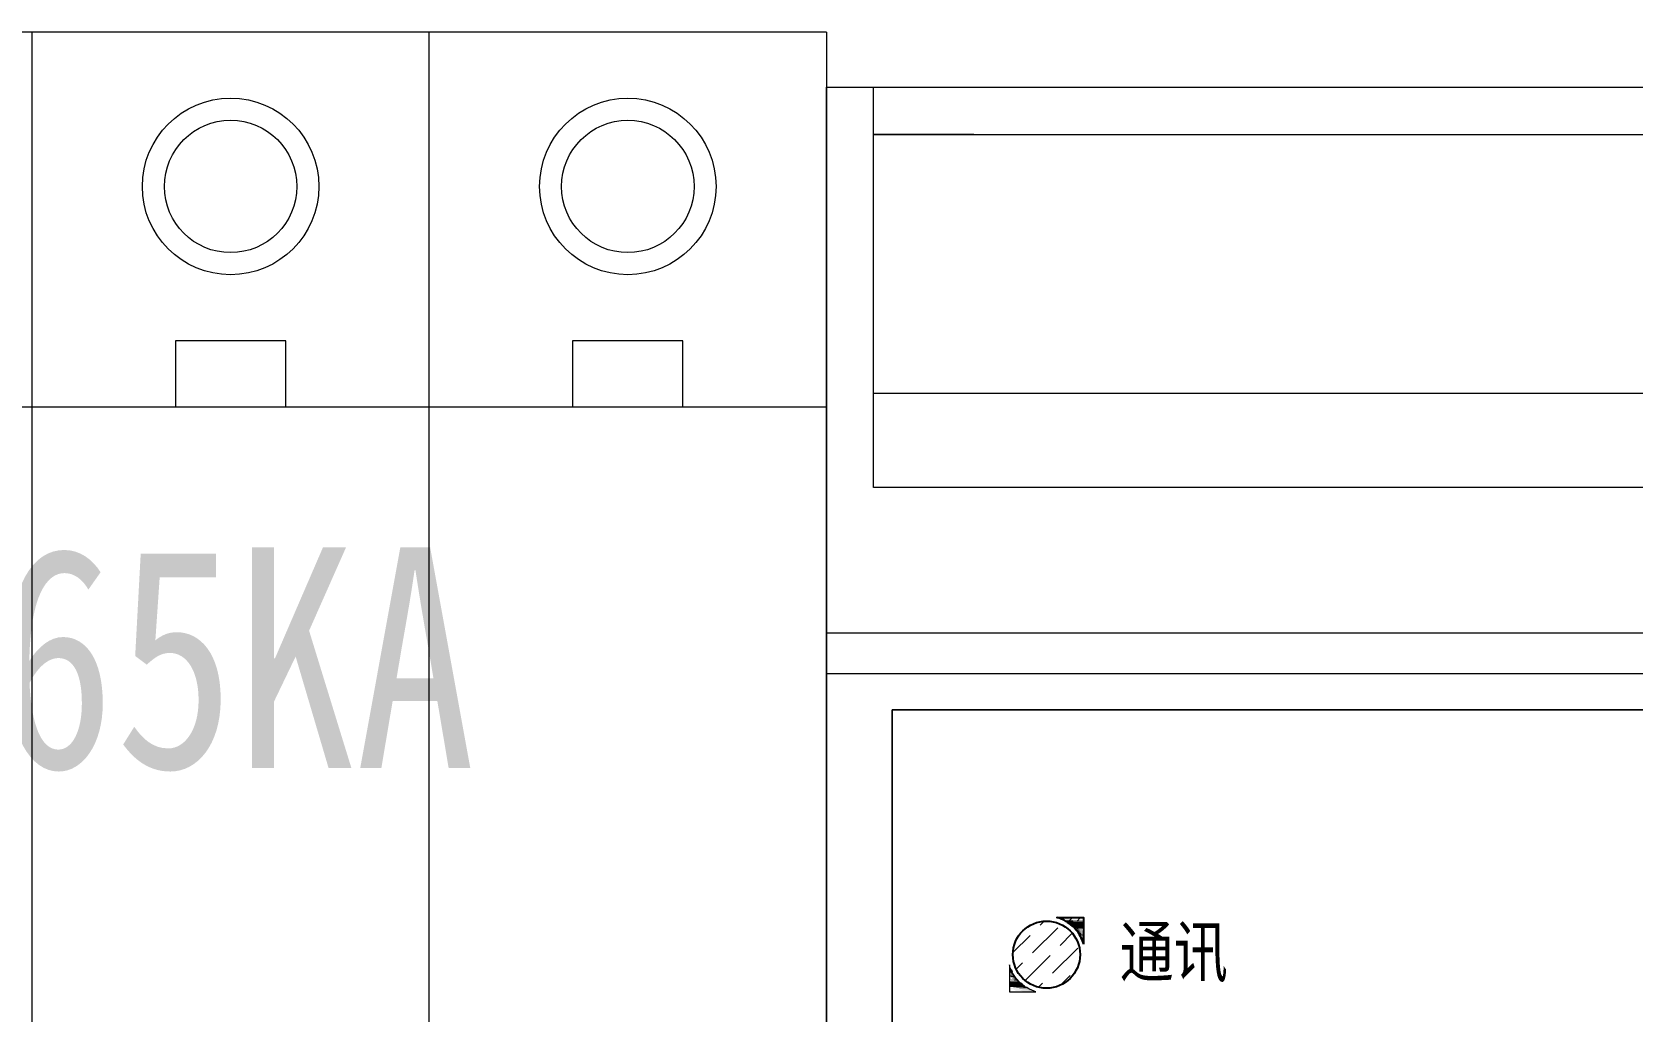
# Model space of a CAD drawing. Extents: x 310057 to 310557, y 319232 to 320232.
# Drawn here: x 310306.7 to 310379.2, y 319446 to 319490.4 of the extents above; entities that cross this region are included whole.
import ezdxf

# ---------------------------------------------------------------- set-up
doc = ezdxf.new("R2010")
doc.units = 0
doc.header["$MEASUREMENT"] = 0
doc.layers.add('E-UNIV-NOTE', color=6, linetype='Continuous')
doc.styles.add('-宋体', font='', dxfattribs={"width": 0.7})
doc.styles.add('宋体', font='', dxfattribs={"width": 0.8})
doc.styles.get('-宋体').set_extended_font_data('NSimSun')
doc.styles.get('宋体').set_extended_font_data('NSimSun')

# ---------------------------------------------------------------- blocks, each defined once
blk = doc.blocks.new('Manufacturer光辉PartName电源监控Series宽度108ShellFrameLimitingCurrentRemarkPartTypeMinCurrent0MaxCurrent0PolesMinPower0MaxPower0LibType2DelFlgfalseUpdateDate')
at = {"lineweight": 0, "transparency": 33554687}
h = blk.add_hatch(color=0, dxfattribs=at)
h.dxf.hatch_style = 2
h.paths.add_polyline_path([(-43.554, 7.37), (-43.5, 7.352), (-42.346, 7.352)])
h = blk.add_hatch(color=0, dxfattribs=at)
h.dxf.hatch_style = 2
h.paths.add_polyline_path([(-43.5, 7.352), (-43.447, 7.334), (-42.346, 7.334)])
h = blk.add_hatch(color=0, dxfattribs=at)
h.dxf.hatch_style = 2
h.paths.add_polyline_path([(-43.447, 7.334), (-43.394, 7.317), (-42.346, 7.317)])
h = blk.add_hatch(color=0, dxfattribs=at)
h.dxf.hatch_style = 2
h.paths.add_polyline_path([(-43.394, 7.317), (-43.34, 7.29), (-42.346, 7.29)])
h = blk.add_hatch(color=0, dxfattribs=at)
h.dxf.hatch_style = 2
h.paths.add_polyline_path([(-43.34, 7.29), (-43.286, 7.263), (-42.346, 7.263)])
h = blk.add_hatch(color=0, dxfattribs=at)
h.dxf.hatch_style = 2
h.paths.add_polyline_path([(-43.286, 7.263), (-43.232, 7.244), (-42.346, 7.244)])
h = blk.add_hatch(color=0, dxfattribs=at)
h.dxf.hatch_style = 2
h.paths.add_polyline_path([(-43.232, 7.244), (-43.179, 7.218), (-42.346, 7.218)])
h = blk.add_hatch(color=0, dxfattribs=at)
h.dxf.hatch_style = 2
h.paths.add_polyline_path([(-43.179, 7.218), (-43.134, 7.182), (-42.346, 7.182)])
h = blk.add_hatch(color=0, dxfattribs=at)
h.dxf.hatch_style = 2
h.paths.add_polyline_path([(-43.179, 7.218), (-42.346, 7.218), (-42.346, 7.182)])
h = blk.add_hatch(color=0, dxfattribs=at)
h.dxf.hatch_style = 2
h.paths.add_polyline_path([(-43.134, 7.182), (-43.08, 7.156), (-42.346, 7.156)])
h = blk.add_hatch(color=0, dxfattribs=at)
h.dxf.hatch_style = 2
h.paths.add_polyline_path([(-43.08, 7.156), (-43.036, 7.119), (-42.346, 7.119)])
h = blk.add_hatch(color=0, dxfattribs=at)
h.dxf.hatch_style = 2
h.paths.add_polyline_path([(-43.08, 7.156), (-42.346, 7.156), (-42.346, 7.119)])
h = blk.add_hatch(color=0, dxfattribs=at)
h.dxf.hatch_style = 2
h.paths.add_polyline_path([(-43.036, 7.119), (-42.982, 7.084), (-42.346, 7.084)])
h = blk.add_hatch(color=0, dxfattribs=at)
h.dxf.hatch_style = 2
h.paths.add_polyline_path([(-43.036, 7.119), (-42.346, 7.119), (-42.346, 7.084)])
h = blk.add_hatch(color=0, dxfattribs=at)
h.dxf.hatch_style = 2
h.paths.add_polyline_path([(-42.982, 7.084), (-42.937, 7.048), (-42.346, 7.048)])
h = blk.add_hatch(color=0, dxfattribs=at)
h.dxf.hatch_style = 2
h.paths.add_polyline_path([(-42.982, 7.084), (-42.346, 7.084), (-42.346, 7.048)])
h = blk.add_hatch(color=0, dxfattribs=at)
h.dxf.hatch_style = 2
h.paths.add_polyline_path([(-42.937, 7.048), (-42.892, 7.013), (-42.346, 7.013)])
h = blk.add_hatch(color=0, dxfattribs=at)
h.dxf.hatch_style = 2
h.paths.add_polyline_path([(-42.937, 7.048), (-42.346, 7.048), (-42.346, 7.013)])
h = blk.add_hatch(color=0, dxfattribs=at)
h.dxf.hatch_style = 2
h.paths.add_polyline_path([(-42.892, 7.013), (-42.847, 6.977), (-42.346, 6.977)])
h = blk.add_hatch(color=0, dxfattribs=at)
h.dxf.hatch_style = 2
h.paths.add_polyline_path([(-42.892, 7.013), (-42.346, 7.013), (-42.346, 6.977)])
h = blk.add_hatch(color=0, dxfattribs=at)
h.dxf.hatch_style = 2
h.paths.add_polyline_path([(-42.847, 6.977), (-42.811, 6.941), (-42.346, 6.941)])
h = blk.add_hatch(color=0, dxfattribs=at)
h.dxf.hatch_style = 2
h.paths.add_polyline_path([(-42.847, 6.977), (-42.346, 6.977), (-42.346, 6.941)])
h = blk.add_hatch(color=0, dxfattribs=at)
h.dxf.hatch_style = 2
h.paths.add_polyline_path([(-42.811, 6.941), (-42.767, 6.896), (-42.346, 6.896)])
h = blk.add_hatch(color=0, dxfattribs=at)
h.dxf.hatch_style = 2
h.paths.add_polyline_path([(-42.811, 6.941), (-42.346, 6.941), (-42.346, 6.896)])
h = blk.add_hatch(color=0, dxfattribs=at)
h.dxf.hatch_style = 2
h.paths.add_polyline_path([(-42.767, 6.896), (-42.731, 6.861), (-42.346, 6.861)])
h = blk.add_hatch(color=0, dxfattribs=at)
h.dxf.hatch_style = 2
h.paths.add_polyline_path([(-42.767, 6.896), (-42.346, 6.896), (-42.346, 6.861)])
h = blk.add_hatch(color=0, dxfattribs=at)
h.dxf.hatch_style = 2
h.paths.add_polyline_path([(-42.731, 6.861), (-42.695, 6.816), (-42.346, 6.816)])
h = blk.add_hatch(color=0, dxfattribs=at)
h.dxf.hatch_style = 2
h.paths.add_polyline_path([(-42.695, 6.816), (-42.659, 6.771), (-42.346, 6.771)])
h = blk.add_hatch(color=0, dxfattribs=at)
h.dxf.hatch_style = 2
h.paths.add_polyline_path([(-42.659, 6.771), (-42.624, 6.727), (-42.346, 6.727)])
h = blk.add_hatch(color=0, dxfattribs=at)
h.dxf.hatch_style = 2
h.paths.add_polyline_path([(-42.624, 6.727), (-42.588, 6.683), (-42.346, 6.683)])
h = blk.add_hatch(color=0, dxfattribs=at)
h.dxf.hatch_style = 2
h.paths.add_polyline_path([(-42.588, 6.683), (-42.561, 6.637), (-42.346, 6.637)])
h = blk.add_hatch(color=0, dxfattribs=at)
h.dxf.hatch_style = 2
h.paths.add_polyline_path([(-42.561, 6.637), (-42.534, 6.593), (-42.346, 6.593)])
h = blk.add_hatch(color=0, dxfattribs=at)
h.dxf.hatch_style = 2
h.paths.add_polyline_path([(-42.534, 6.593), (-42.507, 6.539), (-42.346, 6.539)])
h = blk.add_hatch(color=0, dxfattribs=at)
h.dxf.hatch_style = 2
h.paths.add_polyline_path([(-42.534, 6.593), (-42.346, 6.593), (-42.346, 6.539)])
h = blk.add_hatch(color=0, dxfattribs=at)
h.dxf.hatch_style = 2
h.paths.add_polyline_path([(-42.507, 6.539), (-42.481, 6.495), (-42.346, 6.495)])
h = blk.add_hatch(color=0, dxfattribs=at)
h.dxf.hatch_style = 2
h.paths.add_polyline_path([(-42.481, 6.495), (-42.454, 6.45), (-42.346, 6.45)])
h = blk.add_hatch(color=0, dxfattribs=at)
h.dxf.hatch_style = 2
h.paths.add_polyline_path([(-42.454, 6.45), (-42.435, 6.396), (-42.346, 6.396)])
h = blk.add_hatch(color=0, dxfattribs=at)
h.dxf.hatch_style = 2
h.paths.add_polyline_path([(-42.454, 6.45), (-42.346, 6.45), (-42.346, 6.396)])
h = blk.add_hatch(color=0, dxfattribs=at)
h.dxf.hatch_style = 2
h.paths.add_polyline_path([(-42.435, 6.396), (-42.408, 6.352), (-42.346, 6.352)])
h = blk.add_hatch(color=0, dxfattribs=at)
h.dxf.hatch_style = 2
h.paths.add_polyline_path([(-45.711, 5.075), (-45.711, 5.021), (-45.64, 5.021)])
h = blk.add_hatch(color=0, dxfattribs=at)
h.dxf.hatch_style = 2
h.paths.add_polyline_path([(-45.711, 4.931), (-45.711, 4.878), (-45.578, 4.878)])
h = blk.add_hatch(color=0, dxfattribs=at)
h.dxf.hatch_style = 2
h.paths.add_polyline_path([(-45.711, 4.931), (-45.605, 4.931), (-45.578, 4.878)])
h = blk.add_hatch(color=0, dxfattribs=at)
h.dxf.hatch_style = 2
h.paths.add_polyline_path([(-45.711, 4.878), (-45.578, 4.878), (-45.551, 4.833)])
h = blk.add_hatch(color=0, dxfattribs=at)
h.dxf.hatch_style = 2
h.paths.add_polyline_path([(-45.711, 4.833), (-45.551, 4.833), (-45.524, 4.788)])
h = blk.add_hatch(color=0, dxfattribs=at)
h.dxf.hatch_style = 2
h.paths.add_polyline_path([(-45.711, 4.788), (-45.524, 4.788), (-45.497, 4.744)])
h = blk.add_hatch(color=0, dxfattribs=at)
h.dxf.hatch_style = 2
h.paths.add_polyline_path([(-45.711, 4.744), (-45.711, 4.69), (-45.461, 4.69)])
h = blk.add_hatch(color=0, dxfattribs=at)
h.dxf.hatch_style = 2
h.paths.add_polyline_path([(-45.711, 4.744), (-45.497, 4.744), (-45.461, 4.69)])
h = blk.add_hatch(color=0, dxfattribs=at)
h.dxf.hatch_style = 2
h.paths.add_polyline_path([(-45.711, 4.69), (-45.461, 4.69), (-45.434, 4.646)])
h = blk.add_hatch(color=0, dxfattribs=at)
h.dxf.hatch_style = 2
h.paths.add_polyline_path([(-45.711, 4.646), (-45.434, 4.646), (-45.399, 4.601)])
h = blk.add_hatch(color=0, dxfattribs=at)
h.dxf.hatch_style = 2
h.paths.add_polyline_path([(-45.711, 4.601), (-45.399, 4.601), (-45.362, 4.565)])
h = blk.add_hatch(color=0, dxfattribs=at)
h.dxf.hatch_style = 2
h.paths.add_polyline_path([(-45.711, 4.565), (-45.362, 4.565), (-45.326, 4.521)])
h = blk.add_hatch(color=0, dxfattribs=at)
h.dxf.hatch_style = 2
h.paths.add_polyline_path([(-45.711, 4.521), (-45.326, 4.521), (-45.291, 4.476)])
h = blk.add_hatch(color=0, dxfattribs=at)
h.dxf.hatch_style = 2
h.paths.add_polyline_path([(-45.711, 4.476), (-45.711, 4.44), (-45.247, 4.44)])
h = blk.add_hatch(color=0, dxfattribs=at)
h.dxf.hatch_style = 2
h.paths.add_polyline_path([(-45.711, 4.476), (-45.291, 4.476), (-45.247, 4.44)])
h = blk.add_hatch(color=0, dxfattribs=at)
h.dxf.hatch_style = 2
h.paths.add_polyline_path([(-45.711, 4.44), (-45.711, 4.396), (-45.201, 4.396)])
h = blk.add_hatch(color=0, dxfattribs=at)
h.dxf.hatch_style = 2
h.paths.add_polyline_path([(-45.711, 4.44), (-45.247, 4.44), (-45.201, 4.396)])
h = blk.add_hatch(color=0, dxfattribs=at)
h.dxf.hatch_style = 2
h.paths.add_polyline_path([(-45.711, 4.396), (-45.711, 4.36), (-45.166, 4.36)])
h = blk.add_hatch(color=0, dxfattribs=at)
h.dxf.hatch_style = 2
h.paths.add_polyline_path([(-45.711, 4.396), (-45.201, 4.396), (-45.166, 4.36)])
h = blk.add_hatch(color=0, dxfattribs=at)
h.dxf.hatch_style = 2
h.paths.add_polyline_path([(-45.711, 4.36), (-45.711, 4.324), (-45.121, 4.324)])
h = blk.add_hatch(color=0, dxfattribs=at)
h.dxf.hatch_style = 2
h.paths.add_polyline_path([(-45.711, 4.36), (-45.166, 4.36), (-45.121, 4.324)])
h = blk.add_hatch(color=0, dxfattribs=at)
h.dxf.hatch_style = 2
h.paths.add_polyline_path([(-45.711, 4.324), (-45.711, 4.289), (-45.067, 4.289)])
h = blk.add_hatch(color=0, dxfattribs=at)
h.dxf.hatch_style = 2
h.paths.add_polyline_path([(-45.711, 4.324), (-45.121, 4.324), (-45.067, 4.289)])
h = blk.add_hatch(color=0, dxfattribs=at)
h.dxf.hatch_style = 2
h.paths.add_polyline_path([(-45.711, 4.289), (-45.711, 4.252), (-45.022, 4.252)])
h = blk.add_hatch(color=0, dxfattribs=at)
h.dxf.hatch_style = 2
h.paths.add_polyline_path([(-45.711, 4.289), (-45.067, 4.289), (-45.022, 4.252)])
h = blk.add_hatch(color=0, dxfattribs=at)
h.dxf.hatch_style = 2
h.paths.add_polyline_path([(-45.711, 4.252), (-45.711, 4.217), (-44.977, 4.217)])
h = blk.add_hatch(color=0, dxfattribs=at)
h.dxf.hatch_style = 2
h.paths.add_polyline_path([(-45.711, 4.252), (-45.022, 4.252), (-44.977, 4.217)])
h = blk.add_hatch(color=0, dxfattribs=at)
h.dxf.hatch_style = 2
h.paths.add_polyline_path([(-45.711, 4.217), (-44.977, 4.217), (-44.924, 4.19)])
h = blk.add_hatch(color=0, dxfattribs=at)
h.dxf.hatch_style = 2
h.paths.add_polyline_path([(-45.711, 4.19), (-44.924, 4.19), (-44.879, 4.164)])
h = blk.add_hatch(color=0, dxfattribs=at)
h.dxf.hatch_style = 2
h.paths.add_polyline_path([(-45.711, 4.164), (-44.879, 4.164), (-44.825, 4.137)])
h = blk.add_hatch(color=0, dxfattribs=at)
h.dxf.hatch_style = 2
h.paths.add_polyline_path([(-45.711, 4.137), (-44.825, 4.137), (-44.771, 4.11)])
h = blk.add_hatch(color=0, dxfattribs=at)
h.dxf.hatch_style = 2
h.paths.add_polyline_path([(-45.711, 4.11), (-44.771, 4.11), (-44.718, 4.083)])
h = blk.add_hatch(color=0, dxfattribs=at)
h.dxf.hatch_style = 2
h.paths.add_polyline_path([(-45.711, 4.083), (-44.718, 4.083), (-44.665, 4.066)])
h = blk.add_hatch(color=0, dxfattribs=at)
h.dxf.hatch_style = 2
h.paths.add_polyline_path([(-45.711, 4.066), (-44.665, 4.066), (-44.611, 4.039)])
h = blk.add_hatch(color=0, dxfattribs=at)
h.dxf.hatch_style = 2
h.paths.add_polyline_path([(-45.711, 4.039), (-44.611, 4.039), (-44.557, 4.02)])
h = blk.add_hatch(color=0, dxfattribs=at)
h.dxf.hatch_style = 2
h.paths.add_polyline_path([(-45.711, 4.02), (-44.557, 4.02), (-44.503, 4.003)])
at = {"color": 0, "lineweight": 0, "transparency": 33554687}
blk.add_line((-54, 20.276), (54, 20.276), dxfattribs=at)
for points in [[(-54, 45), (54, 45), (54, -45), (-54, -45)], [(-51.87, 45), (51.924, 45), (51.924, 26.859), (-51.87, 26.859)], [(-51.87, 42.856), (51.924, 42.856), (51.924, 31.119), (-51.87, 31.119)], [(-54, 18.419), (54, 18.419), (54, -25.526), (-54, -25.526)], [(-51.028, 16.784), (50.68, 16.784), (50.68, -22.025), (-51.028, -22.025)]]:
    blk.add_lwpolyline(points, close=True, dxfattribs=at)
for points in [[(-51.87, 29.092), (-51.87, 45)], [(-47.323, 42.856), (-51.87, 42.856)], [(50.68, 16.784), (-51.028, 16.784)], [(34.021, 16.784), (-51.028, 16.784)], [(-51.028, 16.784), (-51.028, -22.025)], [(-43.554, 7.37), (-43.5, 7.352), (-43.447, 7.334), (-43.394, 7.317), (-43.34, 7.29), (-43.286, 7.263), (-43.232, 7.244), (-43.179, 7.218), (-43.134, 7.182), (-43.08, 7.156), (-43.036, 7.119), (-42.982, 7.084), (-42.937, 7.048), (-42.892, 7.013), (-42.847, 6.977), (-42.811, 6.941), (-42.767, 6.896), (-42.731, 6.861), (-42.695, 6.816), (-42.659, 6.771), (-42.624, 6.727), (-42.588, 6.683), (-42.561, 6.637), (-42.534, 6.593), (-42.507, 6.539), (-42.481, 6.495), (-42.454, 6.45), (-42.435, 6.396), (-42.408, 6.352), (-42.391, 6.307), (-42.373, 6.253), (-42.355, 6.209), (-42.346, 6.155)], [(-42.346, 7.37), (-43.554, 7.37)], [(-43.304, 7.271), (-43.215, 7.37)], [(-43.071, 7.146), (-42.847, 7.37)], [(-42.659, 7.192), (-42.481, 7.37)], [(-42.346, 6.155), (-42.346, 7.37)], [(-45.551, 5.789), (-44.771, 6.557)], [(-44.656, 5.762), (-43.519, 6.896)], [(-44.315, 7.013), (-44.128, 7.2)], [(-43.402, 6.101), (-42.857, 6.656)], [(-42.686, 6.798), (-42.346, 7.138)], [(-42.534, 6.593), (-42.481, 6.646)], [(-43.751, 4.851), (-42.606, 5.985)], [(-42.408, 6.343), (-42.346, 6.414)], [(-44.503, 4.003), (-44.557, 4.02), (-44.611, 4.039), (-44.665, 4.066), (-44.718, 4.083), (-44.771, 4.11), (-44.825, 4.137), (-44.879, 4.164), (-44.924, 4.19), (-44.977, 4.217), (-45.022, 4.252), (-45.067, 4.289), (-45.121, 4.324), (-45.166, 4.36), (-45.201, 4.396), (-45.247, 4.44), (-45.291, 4.476), (-45.326, 4.521), (-45.362, 4.565), (-45.399, 4.601), (-45.434, 4.646), (-45.461, 4.69), (-45.497, 4.744), (-45.524, 4.788), (-45.551, 4.833), (-45.578, 4.878), (-45.605, 4.931), (-45.622, 4.976), (-45.64, 5.021), (-45.667, 5.075), (-45.684, 5.119), (-45.694, 5.163), (-45.711, 5.217)], [(-45.711, 5.217), (-45.711, 4.003)], [(-45.399, 5.021), (-45.112, 5.307)], [(-44.996, 4.512), (-43.859, 5.646)], [(-44.386, 4.208), (-44.208, 4.396)], [(-43.375, 4.315), (-42.955, 4.735)], [(-45.711, 4.003), (-44.503, 4.003)]]:
    blk.add_lwpolyline(points, dxfattribs=at)
at = {"color": 0, "transparency": 33554687}
for points in [[(-42.346, 6.155), (-42.353, 6.195), (-42.391, 6.307), (-42.406, 6.346), (-42.415, 6.336), (-42.454, 6.45), (-42.481, 6.495), (-42.538, 6.589), (-42.535, 6.593), (-42.561, 6.637), (-42.591, 6.686), (-42.624, 6.727), (-42.683, 6.801), (-42.683, 6.801), (-42.695, 6.816), (-42.723, 6.851), (-42.811, 6.941), (-42.843, 6.973), (-42.937, 7.048), (-42.982, 7.084), (-43.073, 7.144), (-43.07, 7.148), (-43.08, 7.156), (-43.134, 7.182), (-43.179, 7.218), (-43.232, 7.244), (-43.306, 7.27), (-43.304, 7.272), (-43.34, 7.29), (-43.394, 7.317), (-43.447, 7.334), (-43.554, 7.37), (-42.346, 7.37)], [(-42.588, 6.683), (-42.591, 6.686), (-42.561, 6.637)], [(-45.605, 4.931), (-45.602, 4.926), (-45.622, 4.976)], [(-45.602, 4.926), (-45.605, 4.931), (-45.622, 4.976)], [(-45.166, 4.36), (-45.162, 4.357), (-45.201, 4.396)]]:
    blk.add_lwpolyline(points, close=True, dxfattribs=at)
blk.add_lwpolyline([(-45.551, 5.686, -1), (-42.507, 5.686, -1)], format="xyb", close=True, dxfattribs=at)
blk.add_lwpolyline([(-45.551, 5.686, -1), (-42.507, 5.686, -1)], format="xyb", close=True, dxfattribs=at)
at = {"color": 0, "lineweight": 0, "transparency": 33554687}
blk.add_circle((-44.029, 5.686), 1.522, dxfattribs=at)
at = {"color": 0, "lineweight": 0, "transparency": 33554687, "style": '-宋体', "width": 0.8}
blk.add_text('通讯', height=2.25, dxfattribs=at).set_placement((-40.717, 4.694))
blk = doc.blocks.new('Manufacturer上海良信PartName电涌保护器SeriesNDU1ShellFrameLimitingCurrentRemarkPartTypeMinCurrent0MaxCurrent0Poles4PMinPower0MaxPower0LibType3DelFlgfalseUpdateDate2023-01-0100000')
at = {"color": 7, "linetype": 'Continuous', "lineweight": 15}
for p, q in [((-18, 39.5), (-36, 39.5)), ((-36, 39.5), (-36, 22.5)), ((-18, 22.5), (-18, 39.5)), ((36, 39.5), (-18, 39.5)), ((0, 22.5), (0, 39.5)), ((18, 22.5), (18, 39.5)), ((36, 39.5), (36, 22.5)), ((-24.5, 25.5), (-29.5, 25.5)), ((-29.5, 25.5), (-29.5, 22.5)), ((-24.5, 22.5), (-24.5, 25.5)), ((-6.5, 25.5), (-11.5, 25.5)), ((-11.5, 25.5), (-11.5, 22.5)), ((-6.5, 22.5), (-6.5, 25.5)), ((11.5, 25.5), (6.5, 25.5)), ((6.5, 25.5), (6.5, 22.5)), ((11.5, 22.5), (11.5, 25.5)), ((29.5, 25.5), (24.5, 25.5)), ((24.5, 25.5), (24.5, 22.5)), ((29.5, 22.5), (29.5, 25.5)), ((-36, 22.5), (-36, -22.5)), ((-18, 22.5), (-36, 22.5)), ((-18, -22.5), (-18, 22.5)), ((36, 22.5), (-18, 22.5)), ((0, -22.5), (0, 22.5)), ((18, -22.5), (18, 22.5)), ((36, 22.5), (36, -22.5)), ((-36, -22.5), (-18, -22.5)), ((-36, -22.5), (-36, -39.5)), ((-29.5, -25.5), (-29.5, -22.5)), ((-24.5, -22.5), (-24.5, -25.5)), ((-18, -39.5), (-18, -22.5)), ((-18, -22.5), (36, -22.5)), ((-11.5, -25.5), (-11.5, -22.5)), ((-6.5, -22.5), (-6.5, -25.5)), ((0, -39.5), (0, -22.5)), ((6.5, -25.5), (6.5, -22.5)), ((11.5, -22.5), (11.5, -25.5)), ((18, -39.5), (18, -22.5)), ((24.5, -25.5), (24.5, -22.5)), ((29.5, -22.5), (29.5, -25.5)), ((36, -22.5), (36, -39.5)), ((-24.5, -25.5), (-29.5, -25.5)), ((-6.5, -25.5), (-11.5, -25.5)), ((11.5, -25.5), (6.5, -25.5)), ((29.5, -25.5), (24.5, -25.5)), ((-36, -39.5), (-18, -39.5)), ((-18, -39.5), (36, -39.5))]:
    blk.add_line(p, q, dxfattribs=at)
for centre, radius in [((-27, 32.5), 4), ((-9, 32.5), 4), ((9, 32.5), 4), ((27, 32.5), 4), ((-27, 32.5), 3), ((-9, 32.5), 3), ((9, 32.5), 3), ((27, 32.5), 3), ((-27, -32.5), 4), ((-9, -32.5), 4), ((9, -32.5), 4), ((27, -32.5), 4), ((-27, -32.5), 3), ((-9, -32.5), 3), ((9, -32.5), 3), ((27, -32.5), 3)]:
    blk.add_circle(centre, radius, dxfattribs=at)
at = {"layer": 'E-UNIV-NOTE', "style": '宋体', "width": 0.8}
blk.add_text('NDU1-65KA', height=10, dxfattribs=at).set_placement((-28.892, 6.147))

msp = doc.modelspace()

# ---------------------------------------------------------------- block references
for name, p in [('Manufacturer上海良信PartName电涌保护器SeriesNDU1ShellFrameLimitingCurrentRemarkPartTypeMinCurrent0MaxCurrent0Poles4PMinPower0MaxPower0LibType3DelFlgfalseUpdateDate2023-01-0100000', (310306.657, 319450.885)), ('Manufacturer光辉PartName电源监控Series宽度108ShellFrameLimitingCurrentRemarkPartTypeMinCurrent0MaxCurrent0PolesMinPower0MaxPower0LibType2DelFlgfalseUpdateDate', (310396.657, 319442.885))]:
    msp.add_blockref(name, p)

doc.saveas('drawing.dxf')
